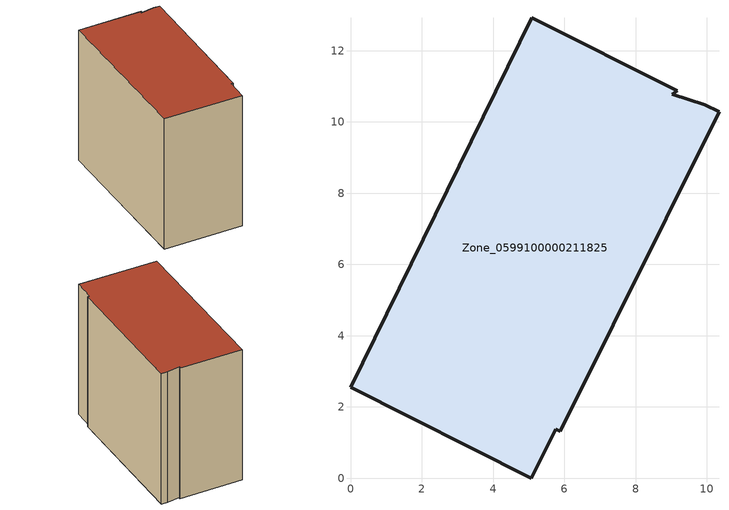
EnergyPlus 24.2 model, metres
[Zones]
Zone_0599100000211825
 floor ground (C_G): 9.95,10.48 10.34,10.28 5.88,1.31 5.76,1.37 5.07,0 0,2.55 5.08,12.92 9.17,10.87 9.03,10.78 z0
 wall outside (C_F): 10.34,10.28 9.95,10.48 9.03,10.78 9.17,10.87 5.08,12.92 0,2.55 5.07,0 5.76,1.37 5.88,1.31 10.34,10.28 z0:10.1
 roof outside (C_R): 9.17,10.87 5.08,12.92 0,2.55 5.07,0 5.76,1.37 5.88,1.31 10.34,10.28 9.95,10.48 9.03,10.78 z10.1
[BUILDING]
Pand.0599100000211825: North Axis=0; Terrain=City; Loads Convergence Tolerance Value=0.04; Temperature Convergence Tolerance Value=0.4; Solar Distribution=FullExterior; Maximum Number of Warmup Days=25; Minimum Number of Warmup Days=1
[Site:Location]
Rotterdam.The.Hague.AP_ZH_NLD Design_Conditions: Latitude=51.96; Longitude=4.45; Time Zone=1; Elevation=-4.5
[SITE:GROUNDTEMPERATURE:BUILDINGSURFACE]
18, 18, 18, 18, 18, 18, 18, 18, 18, 18, 18, 18
[MATERIAL] Thermal Absorptance=0.9; Solar Absorptance=0.7; Visible Absorptance=0.7
Name | Roughness | Thickness | Conductivity | Density | Specific Heat
G.TC.1946 | MediumSmooth | 0.15 | 1 | 540 | 1210
F.TC.1946 | Rough | 0.3 | 0.857143 | 1920 | 840
R.TC.1946 | MediumRough | 0.2 | 0.909091 | 1500 | 1000
[CONSTRUCTION]
C_G: G.TC.1946
C_F: F.TC.1946
C_R: R.TC.1946
[ZONE]
Zone_0599100000211825: Type=1; Multiplier=1; Ceiling Height=Autocalculate; Volume=Autocalculate; Floor Area=autocalculate; Part of Total Floor Area=Yes
[ZONEINFILTRATION:DESIGNFLOWRATE]
Infil_Zone_0599100000211825: Zone or ZoneList or Space or SpaceList=Zone_0599100000211825; Schedule=AlwaysOn; Design Flow Rate Calculation Method=Flow/Area; Flow Rate per Floor Area=0.003; Constant Term Coefficient=1; Temperature Term Coefficient=0; Velocity Term Coefficient=0; Velocity Squared Term Coefficient=0
[HVACTEMPLATE:ZONE:IDEALLOADSAIRSYSTEM]
Zone_0599100000211825: Maximum Heating Supply Air Temperature=50; Minimum Cooling Supply Air Temperature=13; Maximum Heating Supply Air Humidity Ratio=0.0156; Minimum Cooling Supply Air Humidity Ratio=0.0077; Heating Limit=NoLimit; Cooling Limit=NoLimit; Dehumidification Control Type=ConstantSensibleHeatRatio; Cooling Sensible Heat Ratio=0.7; Dehumidification Setpoint=60; Humidification Control Type=None; Humidification Setpoint=30; Outdoor Air Method=None; Outdoor Air Flow Rate per Person=0.00944; Outdoor Air Flow Rate per Zone Floor Area=0; Outdoor Air Flow Rate per Zone=0; Demand Controlled Ventilation Type=None; Outdoor Air Economizer Type=NoEconomizer; Heat Recovery Type=None; Sensible Heat Recovery Effectiveness=0.7; Latent Heat Recovery Effectiveness=0.65
[ZONECONTROL:THERMOSTAT]
ThermostatControl_Zone_0599100000211825: Zone or ZoneList=Zone_0599100000211825; Control Type Schedule=DualSetpointControlType; Control 1=Thermostat_Zone_0599100000211825; Temperature Difference Between Cutout And Setpoint=0
[THERMOSTATSETPOINT:DUALSETPOINT]
Thermostat_Zone_0599100000211825: Heating Setpoint Temperature Schedule=HeatingSetpoint_Zone_0599100000211825; Cooling Setpoint Temperature Schedule=CoolingSetpoint_Zone_0599100000211825
[SCHEDULE:COMPACT]
HeatingSetpoint_Zone_0599100000211825: Through: 12/31, For: AllDays, Until: 24:00, 21
CoolingSetpoint_Zone_0599100000211825: Through: 12/31, For: AllDays, Until: 24:00, 24
DualSetpointControlType: Through: 12/31, For: AllDays, Until: 24:00, 4
AlwaysOn: Through: 12/31, For: AllDays, Until: 24:00, 1
